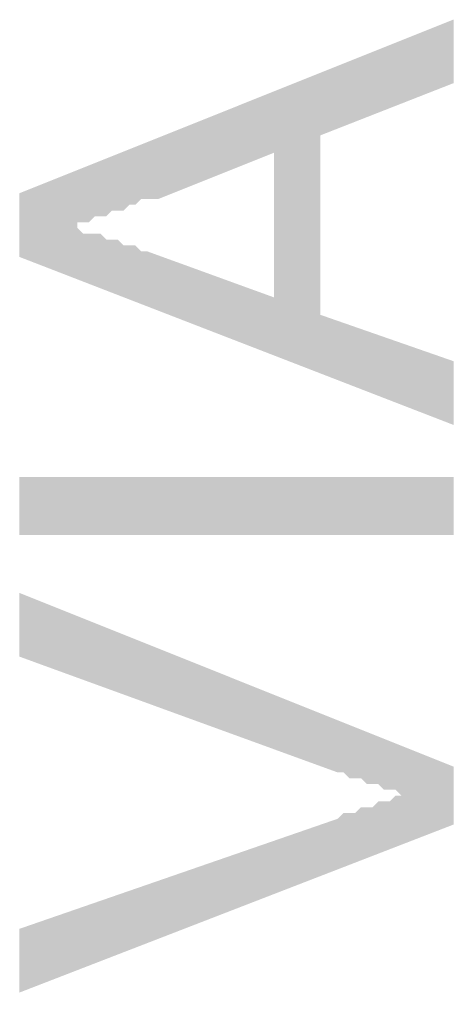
# Model space of a CAD drawing. Header units: inches. Extents: x 17 to 643, y -49 to 16.
# Drawn here: x 641.84 to 642.429, y -36.801 to -35.48 of the extents above; entities that cross this region are included whole.
import ezdxf

# ---------------------------------------------------------------- set-up
doc = ezdxf.new("R2010")
doc.units = ezdxf.units.IN
doc.header["$MEASUREMENT"] = 0
doc.layers.add('PDF_Rellenos sólidos', color=7, linetype='Continuous')

msp = doc.modelspace()

# ---------------------------------------------------------------- hatches: boundary and pattern name
at = {"layer": 'PDF_Rellenos sólidos', "transparency": 33554559}
h = msp.add_hatch(color=256, dxfattribs=at)
h.paths.add_polyline_path([(642.429, -36.0305), (641.8395, -35.8025), (641.8395, -35.7161), (642.429, -35.4803), (642.429, -35.5667), (642.2483, -35.6375), (642.2483, -35.8811), (642.429, -35.944)], flags=0)
h.paths.add_polyline_path([(642.1854, -35.8575), (642.1854, -35.661), (642.0282, -35.7239), (642.0124, -35.7239), (642.0046, -35.7239), (641.9967, -35.7318), (641.9889, -35.7318), (641.981, -35.7396), (641.9731, -35.7396), (641.9653, -35.7396), (641.9574, -35.7475), (641.9496, -35.7475), (641.9417, -35.7475), (641.9338, -35.7554), (641.926, -35.7554), (641.9181, -35.7554), (641.9181, -35.7632), (641.9103, -35.7632), (641.9024, -35.7632), (641.9103, -35.7632), (641.9181, -35.7632), (641.926, -35.7711), (641.9338, -35.7711), (641.9417, -35.7711), (641.9496, -35.7711), (641.9574, -35.7789), (641.9653, -35.7789), (641.9731, -35.7789), (641.981, -35.7868), (641.9889, -35.7868), (641.9967, -35.7868), (642.0046, -35.7947), (642.0124, -35.7947), (642.0124, -35.7947)], flags=0)
msp.add_hatch(color=256, dxfattribs=at).paths.add_polyline_path([(642.429, -36.5728), (641.8395, -36.8008), (641.8395, -36.7143), (642.2718, -36.5649), (642.2797, -36.5571), (642.2876, -36.5571), (642.2954, -36.5571), (642.3033, -36.5492), (642.3111, -36.5492), (642.319, -36.5492), (642.3269, -36.5414), (642.3347, -36.5414), (642.3426, -36.5414), (642.3504, -36.5335), (642.3583, -36.5335), (642.3662, -36.5335), (642.3662, -36.5335), (642.3583, -36.5335), (642.3504, -36.5256), (642.3426, -36.5256), (642.3347, -36.5256), (642.3269, -36.5178), (642.319, -36.5178), (642.3111, -36.5178), (642.3033, -36.5099), (642.2954, -36.5099), (642.2876, -36.5099), (642.2797, -36.5021), (642.2718, -36.5021), (642.2718, -36.5021), (641.8395, -36.3449), (641.8395, -36.2584), (642.429, -36.4942)])

# ---------------------------------------------------------------- linework, layer by layer
at = {"layer": 'PDF_Rellenos sólidos', "lineweight": 18, "transparency": 33554559}
msp.add_solid([(642.429, -36.1798), (641.8395, -36.1798), (642.429, -36.1012), (641.8395, -36.1012)], dxfattribs=at)

doc.saveas('drawing.dxf')
